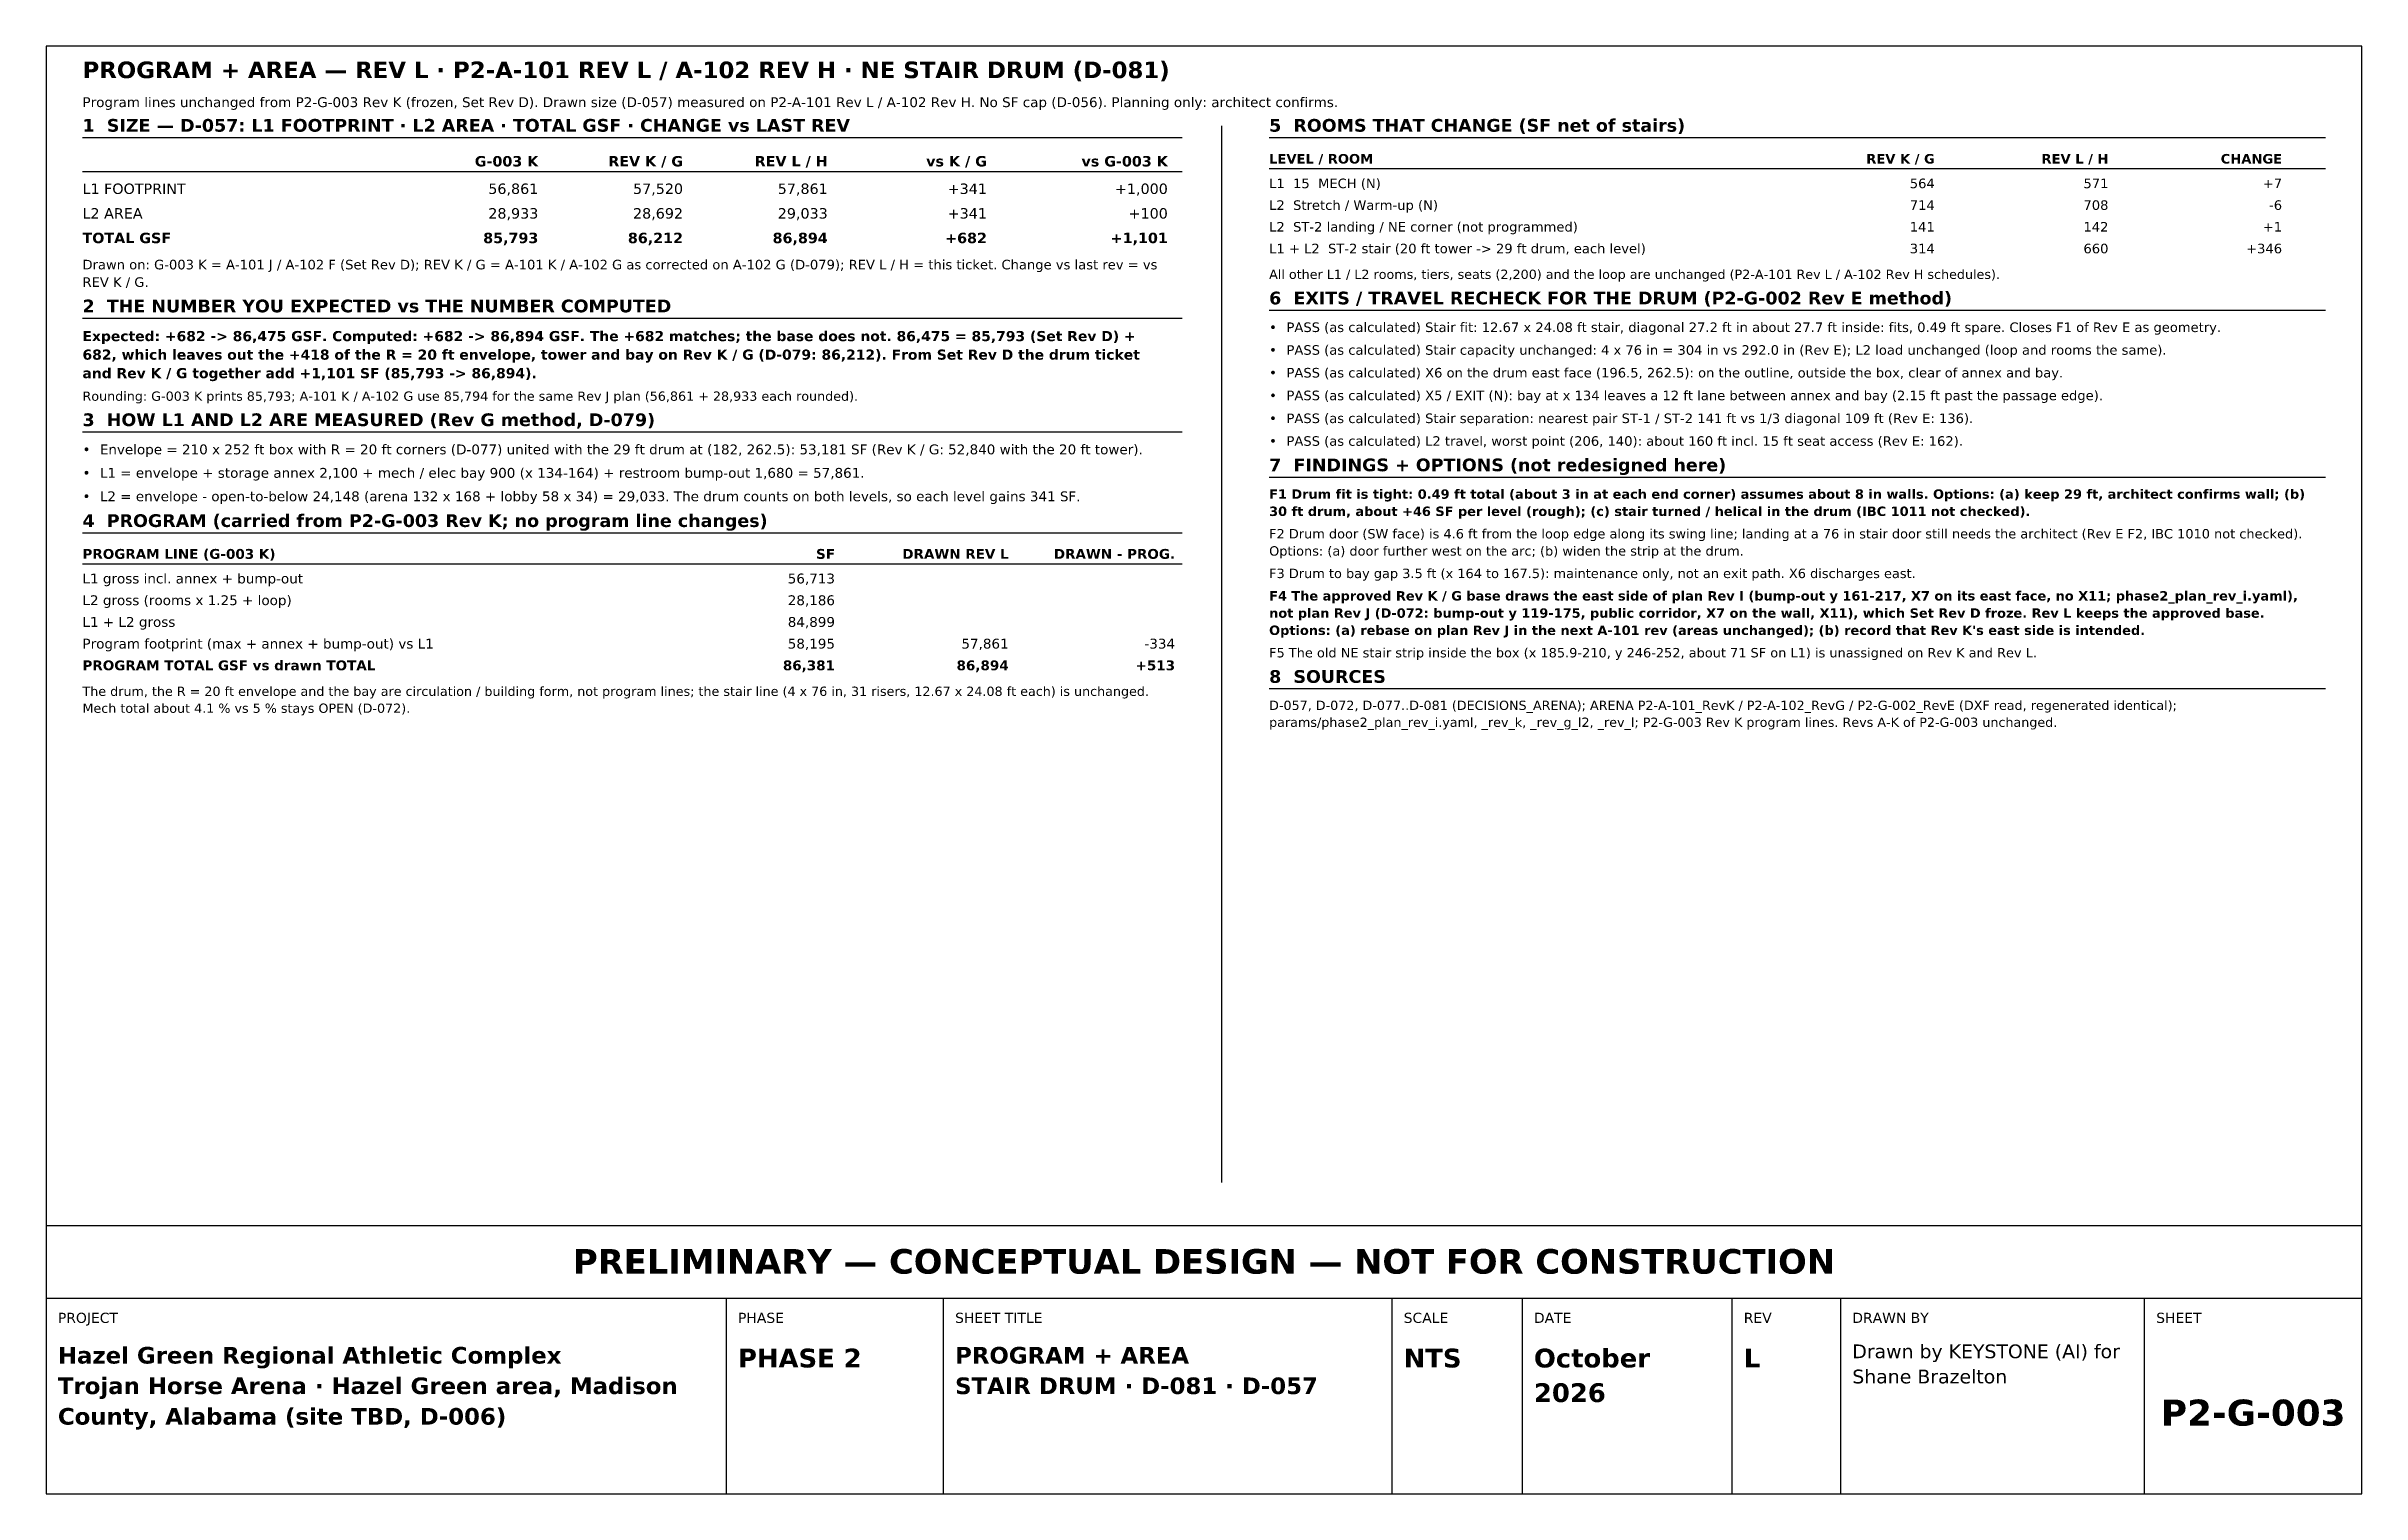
# Model space of a CAD drawing. Header units: inches. Extents: x 0.5 to 16.5, y 0.5 to 10.5.
import ezdxf
from ezdxf.enums import TextEntityAlignment as Align

# ---------------------------------------------------------------- set-up
doc = ezdxf.new("R2010")
doc.units = ezdxf.units.IN
doc.header["$MEASUREMENT"] = 0
doc.layers.add('A-ANNO-TEXT', color=7, linetype='Continuous')
doc.layers.add('G-ANNO-TTLB', color=7, linetype='Continuous')
doc.styles.add('KS-BOLD', font='DejaVuSans-Bold.ttf')
doc.styles.add('KS-REG', font='DejaVuSans.ttf')

msp = doc.modelspace()

# ---------------------------------------------------------------- linework, layer by layer
at = {"layer": 'A-ANNO-TEXT'}
for p, q in [((8.62, 9.95), (8.62, 2.65)), ((0.75, 9.87), (8.35, 9.87)), ((8.95, 9.87), (16.25, 9.87)), ((0.75, 9.635), (8.35, 9.635)), ((8.95, 9.655), (16.25, 9.655)), ((8.95, 8.677), (16.25, 8.677)), ((0.75, 8.622), (8.35, 8.622)), ((0.75, 7.836), (8.35, 7.836)), ((8.95, 7.524), (16.25, 7.524)), ((0.75, 7.139), (8.35, 7.139)), ((0.75, 6.924), (8.35, 6.924)), ((8.95, 6.062), (16.25, 6.062))]:
    msp.add_line(p, q, dxfattribs=at)
at = {"layer": 'G-ANNO-TTLB'}
for p, q in [((0.5, 1.85), (16.5, 1.85)), ((5.2, 0.5), (5.2, 1.85)), ((6.7, 0.5), (6.7, 1.85)), ((9.8, 0.5), (9.8, 1.85)), ((10.7, 0.5), (10.7, 1.85)), ((12.15, 0.5), (12.15, 1.85)), ((12.9, 0.5), (12.9, 1.85)), ((15, 0.5), (15, 1.85))]:
    msp.add_line(p, q, dxfattribs=at)
for points in [[(0.5, 0.5), (16.5, 0.5), (16.5, 10.5), (0.5, 10.5)], [(0.5, 1.85), (16.5, 1.85), (16.5, 2.35), (0.5, 2.35)]]:
    msp.add_lwpolyline(points, close=True, dxfattribs=at)

# ---------------------------------------------------------------- texts
at = {"layer": 'A-ANNO-TEXT'}
for s, height, style, p in [('PROGRAM + AREA — REV L · P2-A-101 REV L / A-102 REV H · NE STAIR DRUM (D-081)', 0.115, 'KS-BOLD', (0.75, 10.28)), ('Program lines unchanged from P2-G-003 Rev K (frozen, Set Rev D). Drawn size (D-057) measured on P2-A-101 Rev L / A-102 Rev H. No SF cap (D-056). Planning only: architect confirms.', 0.068, 'KS-REG', (0.75, 10.08)), ('1  SIZE — D-057: L1 FOOTPRINT · L2 AREA · TOTAL GSF · CHANGE vs LAST REV', 0.088, 'KS-BOLD', (0.75, 9.91)), ('5  ROOMS THAT CHANGE (SF net of stairs)', 0.088, 'KS-BOLD', (8.95, 9.91)), ('LEVEL / ROOM', 0.066, 'KS-BOLD', (8.95, 9.69)), ('L1 FOOTPRINT', 0.072, 'KS-REG', (0.75, 9.48)), ('L1  15  MECH (N)', 0.066, 'KS-REG', (8.95, 9.52)), ('L2 AREA', 0.072, 'KS-REG', (0.75, 9.31)), ('L2  Stretch / Warm-up (N)', 0.066, 'KS-REG', (8.95, 9.37)), ('L2  ST-2 landing / NE corner (not programmed)', 0.066, 'KS-REG', (8.95, 9.22)), ('TOTAL GSF', 0.072, 'KS-BOLD', (0.75, 9.14)), ('L1 + L2  ST-2 stair (20 ft tower -> 29 ft drum, each level)', 0.066, 'KS-REG', (8.95, 9.07)), ('Drawn on: G-003 K = A-101 J / A-102 F (Set Rev D); REV K / G = A-101 K / A-102 G as corrected on A-102 G (D-079); REV L / H = this ticket. Change vs last rev = vs', 0.066, 'KS-REG', (0.75, 8.959)), ('REV K / G.', 0.066, 'KS-REG', (0.75, 8.838)), ('All other L1 / L2 rooms, tiers, seats (2,200) and the loop are unchanged (P2-A-101 Rev L / A-102 Rev H schedules).', 0.064, 'KS-REG', (8.95, 8.893)), ('6  EXITS / TRAVEL RECHECK FOR THE DRUM (P2-G-002 Rev E method)', 0.088, 'KS-BOLD', (8.95, 8.717)), ('2  THE NUMBER YOU EXPECTED vs THE NUMBER COMPUTED', 0.088, 'KS-BOLD', (0.75, 8.662)), ('Expected: +682 -> 86,475 GSF. Computed: +682 -> 86,894 GSF. The +682 matches; the base does not. 86,475 = 85,793 (Set Rev D) +', 0.07, 'KS-BOLD', (0.75, 8.463)), ('•', 0.066, 'KS-REG', (8.95, 8.526)), ('PASS (as calculated) Stair fit: 12.67 x 24.08 ft stair, diagonal 27.2 ft in about 27.7 ft inside: fits, 0.49 ft spare. Closes F1 of Rev E as geometry.', 0.066, 'KS-REG', (9.07, 8.526)), ('682, which leaves out the +418 of the R = 20 ft envelope, tower and bay on Rev K / G (D-079: 86,212). From Set Rev D the drum ticket', 0.07, 'KS-BOLD', (0.75, 8.335)), ('•', 0.066, 'KS-REG', (8.95, 8.369)), ('PASS (as calculated) Stair capacity unchanged: 4 x 76 in = 304 in vs 292.0 in (Rev E); L2 load unchanged (loop and rooms the same).', 0.066, 'KS-REG', (9.07, 8.369)), ('and Rev K / G together add +1,101 SF (85,793 -> 86,894).', 0.07, 'KS-BOLD', (0.75, 8.207)), ('•', 0.066, 'KS-REG', (8.95, 8.212)), ('PASS (as calculated) X6 on the drum east face (196.5, 262.5): on the outline, outside the box, clear of annex and bay.', 0.066, 'KS-REG', (9.07, 8.212)), ('Rounding: G-003 K prints 85,793; A-101 K / A-102 G use 85,794 for the same Rev J plan (56,861 + 28,933 each rounded).', 0.064, 'KS-REG', (0.75, 8.051)), ('•', 0.066, 'KS-REG', (8.95, 8.055)), ('PASS (as calculated) X5 / EXIT (N): bay at x 134 leaves a 12 ft lane between annex and bay (2.15 ft past the passage edge).', 0.066, 'KS-REG', (9.07, 8.055)), ('3  HOW L1 AND L2 ARE MEASURED (Rev G method, D-079)', 0.088, 'KS-BOLD', (0.75, 7.876)), ('•', 0.066, 'KS-REG', (8.95, 7.897)), ('PASS (as calculated) Stair separation: nearest pair ST-1 / ST-2 141 ft vs 1/3 diagonal 109 ft (Rev E: 136).', 0.066, 'KS-REG', (9.07, 7.897)), ('•', 0.068, 'KS-REG', (0.75, 7.681)), ('Envelope = 210 x 252 ft box with R = 20 ft corners (D-077) united with the 29 ft drum at (182, 262.5): 53,181 SF (Rev K / G: 52,840 with the 20 ft tower).', 0.068, 'KS-REG', (0.87, 7.681)), ('•', 0.066, 'KS-REG', (8.95, 7.74)), ('PASS (as calculated) L2 travel, worst point (206, 140): about 160 ft incl. 15 ft seat access (Rev E: 162).', 0.066, 'KS-REG', (9.07, 7.74)), ('•', 0.068, 'KS-REG', (0.75, 7.519)), ('L1 = envelope + storage annex 2,100 + mech / elec bay 900 (x 134-164) + restroom bump-out 1,680 = 57,861.', 0.068, 'KS-REG', (0.87, 7.519)), ('7  FINDINGS + OPTIONS (not redesigned here)', 0.088, 'KS-BOLD', (8.95, 7.564)), ('•', 0.068, 'KS-REG', (0.75, 7.357)), ('L2 = envelope - open-to-below 24,148 (arena 132 x 168 + lobby 58 x 34) = 29,033. The drum counts on both levels, so each level gains 341 SF.', 0.068, 'KS-REG', (0.87, 7.357)), ('F1 Drum fit is tight: 0.49 ft total (about 3 in at each end corner) assumes about 8 in walls. Options: (a) keep 29 ft, architect confirms wall; (b)', 0.065, 'KS-BOLD', (8.95, 7.374)), ('4  PROGRAM (carried from P2-G-003 Rev K; no program line changes)', 0.088, 'KS-BOLD', (0.75, 7.179)), ('30 ft drum, about +46 SF per level (rough); (c) stair turned / helical in the drum (IBC 1011 not checked).', 0.065, 'KS-BOLD', (8.95, 7.255)), ('Options: (a) door further west on the arc; (b) widen the strip at the drum.', 0.065, 'KS-REG', (8.95, 6.981)), ('F2 Drum door (SW face) is 4.6 ft from the loop edge along its swing line; landing at a 76 in stair door still needs the architect (Rev E F2, IBC 1010 not checked).', 0.065, 'KS-REG', (8.95, 7.1)), ('PROGRAM LINE (G-003 K)', 0.068, 'KS-BOLD', (0.75, 6.959)), ('F3 Drum to bay gap 3.5 ft (x 164 to 167.5): maintenance only, not an exit path. X6 discharges east.', 0.065, 'KS-REG', (8.95, 6.826)), ('L1 gross incl. annex + bump-out', 0.068, 'KS-REG', (0.75, 6.789)), ('F4 The approved Rev K / G base draws the east side of plan Rev I (bump-out y 161-217, X7 on its east face, no X11; phase2_plan_rev_i.yaml),', 0.065, 'KS-BOLD', (8.95, 6.671)), ('L2 gross (rooms x 1.25 + loop)', 0.068, 'KS-REG', (0.75, 6.639)), ('not plan Rev J (D-072: bump-out y 119-175, public corridor, X7 on the wall, X11), which Set Rev D froze. Rev L keeps the approved base.', 0.065, 'KS-BOLD', (8.95, 6.552)), ('L1 + L2 gross', 0.068, 'KS-REG', (0.75, 6.489)), ('Program footprint (max + annex + bump-out) vs L1', 0.068, 'KS-REG', (0.75, 6.339)), ("Options: (a) rebase on plan Rev J in the next A-101 rev (areas unchanged); (b) record that Rev K's east side is intended.", 0.065, 'KS-BOLD', (8.95, 6.433)), ('PROGRAM TOTAL GSF vs drawn TOTAL', 0.068, 'KS-BOLD', (0.75, 6.189)), ('F5 The old NE stair strip inside the box (x 185.9-210, y 246-252, about 71 SF on L1) is unassigned on Rev K and Rev L.', 0.065, 'KS-REG', (8.95, 6.278)), ('8  SOURCES', 0.088, 'KS-BOLD', (8.95, 6.102)), ('The drum, the R = 20 ft envelope and the bay are circulation / building form, not program lines; the stair line (4 x 76 in, 31 risers, 12.67 x 24.08 ft each) is unchanged.', 0.064, 'KS-REG', (0.75, 6.012)), ('Mech total about 4.1 % vs 5 % stays OPEN (D-072).', 0.064, 'KS-REG', (0.75, 5.895)), ('D-057, D-072, D-077..D-081 (DECISIONS_ARENA); ARENA P2-A-101_RevK / P2-A-102_RevG / P2-G-002_RevE (DXF read, regenerated identical);', 0.064, 'KS-REG', (8.95, 5.915)), ('params/phase2_plan_rev_i.yaml, _rev_k, _rev_g_l2, _rev_l; P2-G-003 Rev K program lines. Revs A-K of P2-G-003 unchanged.', 0.064, 'KS-REG', (8.95, 5.798))]:
    msp.add_text(s, height=height, dxfattribs=dict(at, style=style)).set_placement(p)
for s, height, style, p in [('G-003 K', 0.072, 'KS-BOLD', (3.9, 9.67)), ('REV K / G', 0.072, 'KS-BOLD', (4.9, 9.67)), ('REV L / H', 0.072, 'KS-BOLD', (5.9, 9.67)), ('vs K / G', 0.072, 'KS-BOLD', (7, 9.67)), ('vs G-003 K', 0.072, 'KS-BOLD', (8.25, 9.67)), ('REV K / G', 0.066, 'KS-BOLD', (13.55, 9.69)), ('REV L / H', 0.066, 'KS-BOLD', (14.75, 9.69)), ('CHANGE', 0.066, 'KS-BOLD', (15.95, 9.69)), ('56,861', 0.072, 'KS-REG', (3.9, 9.48)), ('57,520', 0.072, 'KS-REG', (4.9, 9.48)), ('57,861', 0.072, 'KS-REG', (5.9, 9.48)), ('+341', 0.072, 'KS-REG', (7, 9.48)), ('+1,000', 0.072, 'KS-REG', (8.25, 9.48)), ('564', 0.066, 'KS-REG', (13.55, 9.52)), ('571', 0.066, 'KS-REG', (14.75, 9.52)), ('+7', 0.066, 'KS-REG', (15.95, 9.52)), ('28,933', 0.072, 'KS-REG', (3.9, 9.31)), ('28,692', 0.072, 'KS-REG', (4.9, 9.31)), ('29,033', 0.072, 'KS-REG', (5.9, 9.31)), ('+341', 0.072, 'KS-REG', (7, 9.31)), ('+100', 0.072, 'KS-REG', (8.25, 9.31)), ('714', 0.066, 'KS-REG', (13.55, 9.37)), ('141', 0.066, 'KS-REG', (13.55, 9.22)), ('708', 0.066, 'KS-REG', (14.75, 9.37)), ('142', 0.066, 'KS-REG', (14.75, 9.22)), ('+1', 0.066, 'KS-REG', (15.95, 9.22)), ('-6', 0.066, 'KS-REG', (15.95, 9.37)), ('85,793', 0.072, 'KS-BOLD', (3.9, 9.14)), ('86,212', 0.072, 'KS-BOLD', (4.9, 9.14)), ('86,894', 0.072, 'KS-BOLD', (5.9, 9.14)), ('+682', 0.072, 'KS-BOLD', (7, 9.14)), ('+1,101', 0.072, 'KS-BOLD', (8.25, 9.14)), ('314', 0.066, 'KS-REG', (13.55, 9.07)), ('660', 0.066, 'KS-REG', (14.75, 9.07)), ('+346', 0.066, 'KS-REG', (15.95, 9.07)), ('SF', 0.068, 'KS-BOLD', (5.95, 6.959)), ('DRAWN REV L', 0.068, 'KS-BOLD', (7.15, 6.959)), ('DRAWN - PROG.', 0.068, 'KS-BOLD', (8.3, 6.959)), ('56,713', 0.068, 'KS-REG', (5.95, 6.789)), ('28,186', 0.068, 'KS-REG', (5.95, 6.639)), ('84,899', 0.068, 'KS-REG', (5.95, 6.489)), ('58,195', 0.068, 'KS-REG', (5.95, 6.339)), ('57,861', 0.068, 'KS-REG', (7.15, 6.339)), ('-334', 0.068, 'KS-REG', (8.3, 6.339)), ('86,381', 0.068, 'KS-BOLD', (5.95, 6.189)), ('86,894', 0.068, 'KS-BOLD', (7.15, 6.189)), ('+513', 0.068, 'KS-BOLD', (8.3, 6.189))]:
    msp.add_text(s, height=height, dxfattribs=dict(at, style=style)).set_placement(p, align=Align.RIGHT)
at = {"layer": 'G-ANNO-TTLB', "style": 'KS-BOLD'}
for s, height, p in [('PRELIMINARY — CONCEPTUAL DESIGN — NOT FOR CONSTRUCTION', 0.17, (8.5, 2.02)), ('P2-G-003', 0.18, (15.75, 0.97))]:
    msp.add_text(s, height=height, dxfattribs=at).set_placement(p, align=Align.CENTER)
at = {"layer": 'G-ANNO-TTLB'}
for s, height, style, p in [('PROJECT', 0.07, 'KS-REG', (0.58, 1.68)), ('PHASE', 0.07, 'KS-REG', (5.28, 1.68)), ('SHEET TITLE', 0.07, 'KS-REG', (6.78, 1.68)), ('SCALE', 0.07, 'KS-REG', (9.88, 1.68)), ('DATE', 0.07, 'KS-REG', (10.78, 1.68)), ('REV', 0.07, 'KS-REG', (12.23, 1.68)), ('DRAWN BY', 0.07, 'KS-REG', (12.98, 1.68)), ('SHEET', 0.07, 'KS-REG', (15.08, 1.68)), ('Hazel Green Regional Athletic Complex', 0.115, 'KS-BOLD', (0.58, 1.399)), ('PHASE 2', 0.13, 'KS-BOLD', (5.28, 1.372)), ('PROGRAM + AREA', 0.115, 'KS-BOLD', (6.78, 1.399)), ('NTS', 0.13, 'KS-BOLD', (9.88, 1.372)), ('October', 0.13, 'KS-BOLD', (10.78, 1.372)), ('L', 0.13, 'KS-BOLD', (12.23, 1.372)), ('Drawn by KEYSTONE (AI) for', 0.095, 'KS-REG', (12.98, 1.436)), ('Trojan Horse Arena · Hazel Green area, Madison', 0.115, 'KS-BOLD', (0.58, 1.188)), ('STAIR DRUM · D-081 · D-057', 0.115, 'KS-BOLD', (6.78, 1.188)), ('Shane Brazelton', 0.095, 'KS-REG', (12.98, 1.262)), ('2026', 0.13, 'KS-BOLD', (10.78, 1.133)), ('County, Alabama (site TBD, D-006)', 0.115, 'KS-BOLD', (0.58, 0.977))]:
    msp.add_text(s, height=height, dxfattribs=dict(at, style=style)).set_placement(p)

doc.saveas('drawing.dxf')
